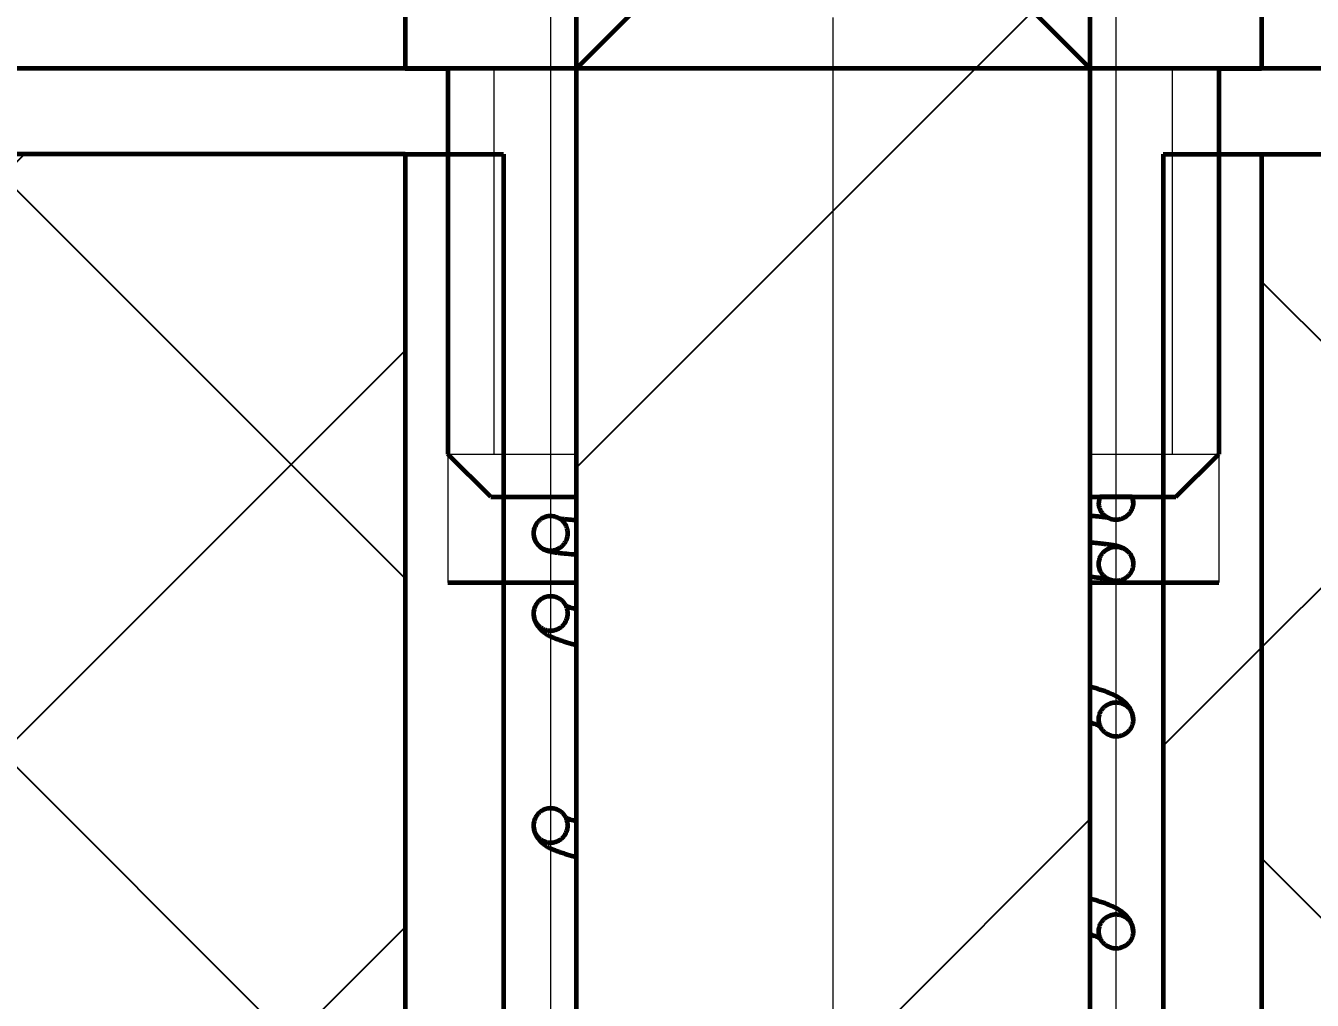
# Model space of a CAD drawing. Header units: millimetres. Extents: x -68 to 2520, y 0 to 297.
# Drawn here: x 2244.414 to 2247.569, y 210.112 to 212.501 of the extents above; entities that cross this region are included whole.
import ezdxf

# ---------------------------------------------------------------- set-up
doc = ezdxf.new("R2010")
doc.units = ezdxf.units.MM
for name, pattern in [('K5LT_AXLED', [13.660316, 9.160316, -1.5, 1.5, -1.5]), ('K5LT_BASIC', [0]), ('K5LT_DASHED', [6, 4, -2]), ('K5LT_THIN', [0]), ('K5LT_THIN_INCLUDED_TO_HATCHING', [0])]:
    doc.linetypes.add(name, pattern=pattern)
doc.layers.add('Системный слой', color=7, linetype='Continuous')
doc.styles.add('KDIMTEXTSTYLE', font='GOST_AU.SHX', dxfattribs={"width": 0.96, "oblique": 15, "height": 5})
doc.dimstyles.new('KDIMSTYLE (1.50)', dxfattribs={"dimtxt": 5, "dimasz": 1, "dimexe": 2, "dimexo": 0, "dimgap": 1, "dimtad": 1, "dimlfac": 0.666667, "dimtxsty": 'KDIMTEXTSTYLE', "dimsah": 1, "dimcen": 0, "dimdle": 1, "dimadec": 0, "dimazin": 0, "dimtfac": 0.667, "dimtmove": 0, "dimatfit": 3, "dimfxl": 1, "dimtvp": 1, "dimtolj": 1, "dimtzin": 0, "dimarcsym": 0})
pattern_1 = [(45, (0, 0), (-2.1213203, 2.1213203), [])]
pattern_2 = [(45, (0, 0), (-1.0606602, 1.0606602), [])]
pattern_3 = [(-45, (0, 0), (0.7071068, 0.7071068), [])]
pattern_4 = [(45, (0, 0), (-0.7071068, 0.7071068), []), (135, (0, 0), (-0.7071068, -0.7071068), [])]

# ---------------------------------------------------------------- blocks, each defined once
blk = doc.blocks.new('U43')
at = {"layer": 'Системный слой'}
h = blk.add_hatch(dxfattribs=at)
h.set_pattern_fill('Металл', angle=45, style=0, pattern_type=0)
h.set_pattern_definition(pattern_2)
h.paths.add_polyline_path([(2245.586, 208.6163), (2247.203, 208.6163), (2247.203, 208.8263), (2247.0245, 208.8263), (2247.0245, 212.3963), (2246.8145, 212.6063), (2245.9745, 212.6063), (2245.7645, 212.3963), (2245.7645, 208.8263), (2245.586, 208.8263)])
h = blk.add_hatch(dxfattribs=at)
h.set_pattern_fill('Металл', angle=-45, style=0, pattern_type=0)
h.set_pattern_definition(pattern_3)
h.paths.add_polyline_path([(2245.3445, 212.3963), (2241.6415, 212.3963), (2241.6273, 212.1863), (2245.3445, 212.1863), (2245.4495, 212.1863), (2245.4495, 212.3963)])
h.paths.add_polyline_path([(2251.6586, 212.3963), (2247.4445, 212.3963), (2247.3395, 212.3963), (2247.3395, 212.1863), (2247.4445, 212.1863), (2251.5792, 212.1863)])
h = blk.add_hatch(dxfattribs=at)
h.set_pattern_fill('Неметалл', angle=45, style=0, pattern_type=0)
h.set_pattern_definition(pattern_4)
h.paths.add_polyline_path([(2245.3445, 205.8863), (2245.3445, 212.1863), (2241.6273, 212.1863), (2242.3902, 207.1178), (2243.0062, 205.8566), (2244.2837, 204.0855), (2246.8097, 202.7789), (2248.9473, 203.5514), (2250.5262, 205.1888), (2251.14, 207.7816), (2251.194, 208.5113), (2251.194, 210.6474), (2251.5792, 212.1863), (2247.4445, 212.1863), (2247.4445, 205.8863), (2247.4445, 205.5713), (2247.4393, 205.5713), (2247.4393, 205.3613), (2245.3498, 205.3613), (2245.3498, 205.5713), (2245.3445, 205.5713)])
h = blk.add_hatch(dxfattribs=at)
h.set_pattern_fill('Металл', angle=45, style=0, pattern_type=0)
h.set_pattern_definition(pattern_1)
h.paths.add_polyline_path([(2245.586, 212.1863), (2245.3445, 212.1863), (2245.3445, 205.8863), (2245.586, 205.8863)])
h.paths.add_polyline_path([(2247.4445, 212.1863), (2247.203, 212.1863), (2247.203, 205.8863), (2247.4445, 205.8863)])
at = {"layer": 'Системный слой', "color": 30, "linetype": 'K5LT_AXLED', "lineweight": 18, "true_color": 0xff8000}
for p, q in [((2246.3945, 203.3613), (2246.3945, 214.6063)), ((2245.7015, 213.2989), (2245.7015, 206.7789)), ((2247.0875, 213.2989), (2247.0875, 206.7789))]:
    blk.add_line(p, q, dxfattribs=at)
at = {"layer": 'Системный слой', "color": 5, "linetype": 'K5LT_BASIC', "lineweight": 60, "true_color": 0x0000ff}
for p, q in [((2245.3445, 212.6063), (2245.3445, 212.3963)), ((2245.9745, 212.6063), (2245.7645, 212.3963)), ((2245.7645, 211.3463), (2245.7645, 212.6063)), ((2246.8145, 212.6063), (2247.0245, 212.3963)), ((2247.0245, 211.3463), (2247.0245, 212.6063)), ((2247.4445, 212.6063), (2247.4445, 212.3963)), ((2245.3445, 212.3963), (2245.4495, 212.3963)), ((2245.4495, 212.3963), (2245.4495, 211.4513)), ((2245.7645, 208.8263), (2245.7645, 212.3963)), ((2247.0245, 208.8263), (2247.0245, 212.3963)), ((2247.3395, 212.3963), (2247.3395, 211.4513)), ((2247.3395, 212.3963), (2247.4445, 212.3963)), ((2245.3445, 212.1863), (2241.6273, 212.1863)), ((2245.3445, 212.1863), (2245.3445, 205.8863)), ((2245.3445, 212.1863), (2245.586, 212.1863)), ((2245.586, 212.1863), (2245.586, 205.8863)), ((2247.203, 212.1863), (2247.4445, 212.1863)), ((2247.203, 212.1863), (2247.203, 205.8863)), ((2247.4445, 212.1863), (2247.4445, 205.8863)), ((2247.4445, 212.1863), (2251.5792, 212.1863)), ((2245.5545, 211.3463), (2245.4495, 211.4513)), ((2247.2345, 211.3463), (2247.3395, 211.4513)), ((2245.5545, 211.3463), (2245.7645, 211.3463)), ((2247.0245, 211.3463), (2247.2345, 211.3463)), ((2247.127, 211.3463), (2247.0481, 211.3463)), ((2245.4495, 211.1363), (2245.586, 211.1363)), ((2245.586, 211.1363), (2245.7645, 211.1363)), ((2247.0245, 211.1363), (2247.203, 211.1363)), ((2247.203, 211.1363), (2247.3395, 211.1363))]:
    blk.add_line(p, q, dxfattribs=at)
at = {"layer": 'Системный слой', "color": 7, "linetype": 'K5LT_DASHED', "lineweight": 18}
for p, q in [((2245.4495, 212.3963), (2245.3927, 212.3963)), ((2245.7645, 212.3963), (2245.4495, 212.3963)), ((2247.3395, 212.3963), (2247.0245, 212.3963)), ((2247.3964, 212.3963), (2247.3395, 212.3963)), ((2245.4495, 211.4513), (2245.7645, 211.4513)), ((2247.0245, 211.4513), (2247.3395, 211.4513))]:
    blk.add_line(p, q, dxfattribs=at)
at = {"layer": 'Системный слой', "color": 7, "linetype": 'K5LT_THIN', "lineweight": 18}
for p, q in [((2245.5632, 211.4513), (2245.5632, 212.3963)), ((2247.2259, 211.4513), (2247.2259, 212.3963)), ((2245.4495, 212.1863), (2245.4495, 211.1363)), ((2247.3395, 212.1863), (2247.3395, 211.1363))]:
    blk.add_line(p, q, dxfattribs=at)
at = {"layer": 'Системный слой', "color": 5, "linetype": 'K5LT_BASIC', "lineweight": 60, "true_color": 0x0000ff}
for start, end in [(159.9635, 180.0008), (0.0005, 20.0366)]:
    blk.add_arc((2247.0875, 211.3319), 0.042, start, end, dxfattribs=at)
at = {"layer": 'Системный слой', "color": 7, "linetype": 'K5LT_THIN_INCLUDED_TO_HATCHING', "lineweight": 18}
blk.add_open_spline([(2241.6415, 212.3963), (2241.4574, 209.9347), (2241.9123, 207.7548), (2243.0062, 205.8566), (2243.3637, 205.2362), (2243.762, 204.5647), (2244.2837, 204.0855), (2244.9631, 203.4614), (2245.986, 202.8425), (2246.8097, 202.7789), (2248.0928, 202.6799), (2249.8244, 204.0206), (2250.5262, 205.1888), (2251.0632, 206.0827), (2251.108, 207.3902), (2251.194, 208.5113), (2251.2483, 209.218), (2251.0951, 209.9483), (2251.194, 210.6474), (2251.2779, 211.2396), (2251.4327, 211.8226), (2251.6586, 212.3963)], degree=3, knots=[0, 0, 0, 0, 1, 1, 1, 2, 2, 2, 3, 3, 3, 4, 4, 4, 5, 5, 5, 6, 6, 6, 7, 7, 7, 7], dxfattribs=at)
at = {"layer": 'Системный слой', "color": 5, "linetype": 'K5LT_BASIC', "lineweight": 60, "true_color": 0x0000ff}
for points, knots in [([(2247.1271, 211.3463), (2247.1275, 211.345), (2247.1282, 211.3426), (2247.129, 211.3392), (2247.1294, 211.3358), (2247.1295, 211.3334), (2247.1295, 211.3319)], [0, 0, 0, 0, 2.12116, 3.551462, 4.981765, 7, 7, 7, 7]), ([(2247.1295, 211.3319), (2247.1295, 211.3305), (2247.1294, 211.3267), (2247.1281, 211.3203), (2247.1253, 211.3129), (2247.1207, 211.3056), (2247.1144, 211.2992), (2247.1069, 211.2943), (2247.0986, 211.2911), (2247.0903, 211.2898), (2247.0824, 211.29), (2247.0751, 211.2916), (2247.0685, 211.2943), (2247.0621, 211.2982), (2247.056, 211.3037), (2247.0509, 211.3108), (2247.0473, 211.3188), (2247.0458, 211.326), (2247.0455, 211.3304), (2247.0455, 211.3319)], [0, 0, 0, 0, 0.653359, 1.709876, 2.949508, 4.256046, 5.618612, 6.995436, 8.333358, 9.603875, 10.823608, 11.920469, 12.969321, 14.065223, 15.320861, 16.66673, 18.004809, 19.290772, 20, 20, 20, 20]), ([(2245.7435, 211.2569), (2245.7435, 211.2582), (2245.7434, 211.2619), (2245.7422, 211.2683), (2245.7395, 211.2755), (2245.7354, 211.2822), (2245.7303, 211.2878), (2245.7244, 211.2924), (2245.718, 211.2958), (2245.7114, 211.2979), (2245.7049, 211.299), (2245.6985, 211.299), (2245.6925, 211.2981), (2245.6867, 211.2964), (2245.6811, 211.2938), (2245.6755, 211.2901), (2245.6702, 211.2853), (2245.6657, 211.2792), (2245.6621, 211.2722), (2245.66, 211.2646), (2245.6595, 211.2595), (2245.6595, 211.2569)], [0, 0, 0, 0, 0.635371, 1.848191, 3.225299, 4.497912, 5.750662, 6.9961, 8.226664, 9.356029, 10.466727, 11.5097, 12.52807, 13.498602, 14.516509, 15.628082, 16.814463, 18.099453, 19.412387, 20.730071, 22, 22, 22, 22]), ([(2245.7218, 211.2937), (2245.7225, 211.2936), (2245.7241, 211.2934), (2245.7268, 211.293), (2245.7293, 211.2927), (2245.7315, 211.2924), (2245.7332, 211.2922), (2245.7357, 211.2919), (2245.7402, 211.2915), (2245.7493, 211.2905), (2245.7584, 211.2897), (2245.7645, 211.2892)], [0, 0, 0, 0, 1.223854, 2.314975, 3.403066, 3.963662, 4.51018, 5.056698, 6.149733, 8.335804, 12, 12, 12, 12]), ([(2247.0245, 211.3005), (2247.0282, 211.3001), (2247.0359, 211.2994), (2247.0458, 211.2984), (2247.0536, 211.2975), (2247.0592, 211.2967), (2247.0634, 211.2961), (2247.0657, 211.2957), (2247.0667, 211.2955)], [0, 0, 0, 0, 1.629665, 3.682423, 5.323635, 6.553764, 7.782999, 9, 9, 9, 9]), ([(2245.6595, 211.2569), (2245.6595, 211.2549), (2245.6598, 211.2512), (2245.6609, 211.2459), (2245.6625, 211.2409), (2245.6649, 211.236), (2245.668, 211.2312), (2245.6718, 211.2267), (2245.6763, 211.2227), (2245.6813, 211.2193), (2245.6868, 211.2165), (2245.6921, 211.2145), (2245.6965, 211.2133), (2245.7003, 211.2124), (2245.7035, 211.2117), (2245.7068, 211.2111), (2245.7113, 211.2104), (2245.7156, 211.2098), (2245.7195, 211.2093), (2245.7216, 211.209), (2245.7236, 211.2088), (2245.7264, 211.2085), (2245.735, 211.2076), (2245.7476, 211.2064), (2245.7603, 211.2053), (2245.7645, 211.205)], [0, 0, 0, 0, 0.552427, 0.998467, 1.475394, 1.988257, 2.545297, 3.161617, 3.866797, 4.716974, 5.81338, 7.355927, 9.008036, 10.091319, 11.174602, 12.256159, 13.332845, 15.44182, 16.079502, 16.624213, 17.168923, 17.713634, 18.803055, 23.704402, 26, 26, 26, 26]), ([(2245.6595, 211.2569), (2245.6595, 211.2541), (2245.6601, 211.2485), (2245.6625, 211.2408), (2245.666, 211.2342), (2245.6704, 211.2285), (2245.6757, 211.2236), (2245.6822, 211.2194), (2245.6896, 211.2164), (2245.6972, 211.2149), (2245.7043, 211.2148), (2245.7106, 211.2158), (2245.7164, 211.2175), (2245.722, 211.2201), (2245.7276, 211.2237), (2245.7328, 211.2286), (2245.7375, 211.2347), (2245.7409, 211.2416), (2245.7431, 211.2492), (2245.7435, 211.2542), (2245.7435, 211.2569)], [0, 0, 0, 0, 1.365395, 2.653236, 3.835292, 4.923251, 6.061444, 7.295259, 8.606467, 9.863945, 10.976345, 11.959094, 12.885543, 13.857199, 14.918257, 16.050726, 17.27733, 18.576625, 19.718251, 21, 21, 21, 21]), ([(2247.0245, 211.2347), (2247.0305, 211.2342), (2247.0417, 211.2332), (2247.055, 211.2318), (2247.0646, 211.2307), (2247.0714, 211.2298), (2247.0764, 211.229), (2247.0805, 211.2283), (2247.0838, 211.2277), (2247.0871, 211.227), (2247.0903, 211.2263), (2247.0941, 211.2253), (2247.0986, 211.2239), (2247.1045, 211.2215), (2247.1112, 211.2176), (2247.1174, 211.2122), (2247.1218, 211.2068), (2247.1251, 211.2013), (2247.1273, 211.1959), (2247.1291, 211.1895), (2247.1295, 211.1848), (2247.1295, 211.1819)], [0, 0, 0, 0, 2.693343, 5.458153, 7.300159, 8.680803, 10.06047, 10.979549, 11.897916, 12.815394, 13.731753, 14.648111, 16.015951, 17.385191, 18.576085, 19.348049, 19.948083, 20.461808, 20.9215, 21.343251, 22, 22, 22, 22]), ([(2247.0455, 211.1819), (2247.0455, 211.1832), (2247.0457, 211.1869), (2247.0468, 211.1933), (2247.0496, 211.2005), (2247.0537, 211.2072), (2247.0588, 211.2128), (2247.0647, 211.2174), (2247.0711, 211.2208), (2247.0777, 211.2229), (2247.0842, 211.224), (2247.0906, 211.224), (2247.0966, 211.2231), (2247.1024, 211.2214), (2247.108, 211.2188), (2247.1136, 211.2151), (2247.1188, 211.2103), (2247.1234, 211.2042), (2247.1269, 211.1972), (2247.1291, 211.1896), (2247.1295, 211.1845), (2247.1295, 211.1819)], [0, 0, 0, 0, 0.635371, 1.848191, 3.225299, 4.497912, 5.750662, 6.9961, 8.226663, 9.356029, 10.466727, 11.5097, 12.52807, 13.498602, 14.516509, 15.628082, 16.814463, 18.099453, 19.412387, 20.730071, 22, 22, 22, 22]), ([(2247.1295, 211.1819), (2247.1295, 211.1791), (2247.129, 211.1735), (2247.1266, 211.1658), (2247.1231, 211.1592), (2247.1187, 211.1535), (2247.1134, 211.1486), (2247.1069, 211.1444), (2247.0995, 211.1414), (2247.0919, 211.1399), (2247.0848, 211.1398), (2247.0785, 211.1408), (2247.0727, 211.1425), (2247.0671, 211.1451), (2247.0615, 211.1487), (2247.0562, 211.1536), (2247.0516, 211.1597), (2247.0482, 211.1666), (2247.046, 211.1742), (2247.0455, 211.1792), (2247.0455, 211.1819)], [0, 0, 0, 0, 1.365395, 2.653236, 3.835292, 4.923251, 6.061444, 7.295258, 8.606467, 9.863944, 10.976345, 11.959094, 12.885543, 13.857199, 14.918257, 16.050726, 17.27733, 18.576625, 19.71825, 21, 21, 21, 21]), ([(2247.0245, 211.1505), (2247.028, 211.1502), (2247.0356, 211.1494), (2247.0454, 211.1484), (2247.0532, 211.1475), (2247.0589, 211.1467), (2247.0633, 211.1461), (2247.0656, 211.1457), (2247.0667, 211.1455)], [0, 0, 0, 0, 1.540045, 3.592854, 5.234123, 6.464308, 7.693617, 9, 9, 9, 9]), ([(2245.7435, 211.0604), (2245.7435, 211.0641), (2245.7427, 211.0705), (2245.7395, 211.0788), (2245.7356, 211.0853), (2245.7308, 211.0908), (2245.7251, 211.0954), (2245.7183, 211.0992), (2245.7102, 211.1018), (2245.7012, 211.1027), (2245.6922, 211.1016), (2245.6846, 211.099), (2245.6782, 211.0955), (2245.6727, 211.0912), (2245.6676, 211.0855), (2245.6633, 211.0784), (2245.6603, 211.0698), (2245.6595, 211.0637), (2245.6595, 211.0604)], [0, 0, 0, 0, 1.592462, 2.785924, 3.828479, 4.866996, 5.899184, 7.021189, 8.189148, 9.563458, 10.873621, 12.085992, 13.033391, 14.033099, 15.089932, 16.33014, 17.573529, 19, 19, 19, 19]), ([(2245.6595, 211.0604), (2245.6595, 211.058), (2245.6598, 211.0538), (2245.661, 211.0477), (2245.6628, 211.0421), (2245.6653, 211.0364), (2245.6686, 211.0307), (2245.6728, 211.0252), (2245.678, 211.0197), (2245.6844, 211.0143), (2245.6922, 211.0091), (2245.7017, 211.004), (2245.7126, 210.9993), (2245.724, 210.9951), (2245.7392, 210.9901), (2245.753, 210.9861), (2245.7629, 210.9835), (2245.7645, 210.9831)], [0, 0, 0, 0, 0.710322, 1.273445, 1.87884, 2.539284, 3.272261, 4.102554, 5.062224, 6.198866, 7.566426, 9.216873, 11.035123, 12.815144, 14.595165, 17.436996, 18, 18, 18, 18]), ([(2245.6595, 211.0604), (2245.6595, 211.0575), (2245.6601, 211.0518), (2245.6626, 211.044), (2245.6661, 211.0375), (2245.6703, 211.0321), (2245.6755, 211.0272), (2245.682, 211.0229), (2245.6896, 211.0198), (2245.6977, 211.0183), (2245.7058, 211.0183), (2245.7139, 211.0199), (2245.7209, 211.0229), (2245.7272, 211.0269), (2245.7325, 211.0316), (2245.7372, 211.0377), (2245.7409, 211.045), (2245.7431, 211.0527), (2245.7435, 211.058), (2245.7435, 211.0604)], [0, 0, 0, 0, 1.312746, 2.58758, 3.677722, 4.686463, 5.689731, 6.920865, 8.1983, 9.417929, 10.659337, 11.860724, 13.123598, 14.118512, 15.228288, 16.35239, 17.621424, 18.912975, 20, 20, 20, 20]), ([(2245.7645, 211.0698), (2245.7593, 211.0714), (2245.7512, 211.0741), (2245.7431, 211.0772), (2245.7402, 211.0785), (2245.7393, 211.0789)], [0, 0, 0, 0, 2.795788, 4.890683, 6, 6, 6, 6]), ([(2247.1295, 210.8005), (2247.1295, 210.8029), (2247.1292, 210.8071), (2247.1281, 210.8132), (2247.1263, 210.8188), (2247.1238, 210.8245), (2247.1205, 210.8303), (2247.1162, 210.836), (2247.1109, 210.8417), (2247.1042, 210.8474), (2247.0958, 210.8533), (2247.0846, 210.8595), (2247.0695, 210.8663), (2247.0496, 210.8735), (2247.0333, 210.8784), (2247.0245, 210.8807)], [0, 0, 0, 0, 0.631462, 1.136407, 1.684433, 2.288542, 2.966282, 3.743587, 4.654178, 5.746716, 7.084398, 8.746898, 10.824696, 13.400366, 16, 16, 16, 16]), ([(2247.0455, 210.8005), (2247.0455, 210.8042), (2247.0464, 210.8106), (2247.0495, 210.819), (2247.0535, 210.8255), (2247.0583, 210.8309), (2247.064, 210.8356), (2247.0708, 210.8393), (2247.0789, 210.8419), (2247.0878, 210.8428), (2247.0969, 210.8418), (2247.1045, 210.8392), (2247.1109, 210.8356), (2247.1164, 210.8313), (2247.1215, 210.8256), (2247.1258, 210.8186), (2247.1288, 210.81), (2247.1295, 210.8038), (2247.1295, 210.8005)], [0, 0, 0, 0, 1.592461, 2.785924, 3.828479, 4.866996, 5.899184, 7.021189, 8.189148, 9.563458, 10.873621, 12.085992, 13.033391, 14.033099, 15.089932, 16.33014, 17.573529, 19, 19, 19, 19]), ([(2247.0245, 210.7937), (2247.0285, 210.7924), (2247.0376, 210.7891), (2247.0452, 210.7857), (2247.0485, 210.784), (2247.0491, 210.7837)], [0, 0, 0, 0, 2.062155, 5.274755, 6, 6, 6, 6]), ([(2247.1295, 210.8005), (2247.1295, 210.7976), (2247.129, 210.7919), (2247.1265, 210.7842), (2247.123, 210.7776), (2247.1188, 210.7722), (2247.1136, 210.7673), (2247.1071, 210.763), (2247.0995, 210.7599), (2247.0914, 210.7584), (2247.0833, 210.7585), (2247.0752, 210.7601), (2247.0682, 210.763), (2247.0619, 210.767), (2247.0566, 210.7718), (2247.0519, 210.7779), (2247.0482, 210.7851), (2247.046, 210.7929), (2247.0455, 210.7981), (2247.0455, 210.8005)], [0, 0, 0, 0, 1.312746, 2.58758, 3.677722, 4.686463, 5.689731, 6.920865, 8.1983, 9.417929, 10.659337, 11.860724, 13.123598, 14.118512, 15.228288, 16.35239, 17.621424, 18.912975, 20, 20, 20, 20]), ([(2245.7435, 210.5406), (2245.7435, 210.5443), (2245.7427, 210.5507), (2245.7395, 210.5591), (2245.7356, 210.5656), (2245.7308, 210.571), (2245.7251, 210.5757), (2245.7183, 210.5794), (2245.7102, 210.582), (2245.7012, 210.583), (2245.6922, 210.5819), (2245.6846, 210.5793), (2245.6782, 210.5757), (2245.6727, 210.5714), (2245.6676, 210.5657), (2245.6633, 210.5587), (2245.6603, 210.5501), (2245.6595, 210.5439), (2245.6595, 210.5406)], [0, 0, 0, 0, 1.592462, 2.785924, 3.828479, 4.866996, 5.899184, 7.021189, 8.189148, 9.563458, 10.873621, 12.085992, 13.033391, 14.033099, 15.089932, 16.33014, 17.573529, 19, 19, 19, 19]), ([(2245.7645, 210.5501), (2245.7593, 210.5517), (2245.7512, 210.5544), (2245.7431, 210.5574), (2245.7402, 210.5587), (2245.7393, 210.5591)], [0, 0, 0, 0, 2.795788, 4.890683, 6, 6, 6, 6]), ([(2245.6595, 210.5406), (2245.6595, 210.5383), (2245.6598, 210.534), (2245.661, 210.528), (2245.6628, 210.5223), (2245.6653, 210.5167), (2245.6686, 210.511), (2245.6728, 210.5054), (2245.678, 210.4999), (2245.6844, 210.4946), (2245.6922, 210.4893), (2245.7017, 210.4843), (2245.7126, 210.4796), (2245.724, 210.4754), (2245.7392, 210.4704), (2245.753, 210.4664), (2245.7629, 210.4638), (2245.7645, 210.4633)], [0, 0, 0, 0, 0.710322, 1.273445, 1.87884, 2.539284, 3.272261, 4.102554, 5.062224, 6.198866, 7.566426, 9.216873, 11.035123, 12.815144, 14.595165, 17.436996, 18, 18, 18, 18]), ([(2245.6595, 210.5406), (2245.6595, 210.5377), (2245.6601, 210.532), (2245.6626, 210.5243), (2245.6661, 210.5177), (2245.6703, 210.5123), (2245.6755, 210.5074), (2245.682, 210.5032), (2245.6896, 210.5001), (2245.6977, 210.4985), (2245.7058, 210.4986), (2245.7139, 210.5002), (2245.7209, 210.5031), (2245.7272, 210.5071), (2245.7325, 210.5119), (2245.7372, 210.518), (2245.7409, 210.5252), (2245.7431, 210.533), (2245.7435, 210.5382), (2245.7435, 210.5406)], [0, 0, 0, 0, 1.312746, 2.58758, 3.677722, 4.686463, 5.689731, 6.920865, 8.1983, 9.417929, 10.659337, 11.860724, 13.123598, 14.118512, 15.228288, 16.35239, 17.621424, 18.912975, 20, 20, 20, 20]), ([(2247.1295, 210.2807), (2247.1295, 210.2831), (2247.1292, 210.2874), (2247.1281, 210.2934), (2247.1263, 210.2991), (2247.1238, 210.3048), (2247.1205, 210.3105), (2247.1162, 210.3163), (2247.1109, 210.322), (2247.1042, 210.3277), (2247.0958, 210.3335), (2247.0846, 210.3397), (2247.0695, 210.3466), (2247.0496, 210.3538), (2247.0333, 210.3586), (2247.0245, 210.361)], [0, 0, 0, 0, 0.631462, 1.136407, 1.684433, 2.288542, 2.966282, 3.743587, 4.654178, 5.746716, 7.084398, 8.746898, 10.824696, 13.400366, 16, 16, 16, 16]), ([(2247.0455, 210.2807), (2247.0455, 210.2844), (2247.0464, 210.2909), (2247.0495, 210.2992), (2247.0535, 210.3057), (2247.0583, 210.3111), (2247.064, 210.3158), (2247.0708, 210.3195), (2247.0789, 210.3222), (2247.0878, 210.3231), (2247.0969, 210.322), (2247.1045, 210.3194), (2247.1109, 210.3159), (2247.1164, 210.3115), (2247.1215, 210.3059), (2247.1258, 210.2988), (2247.1288, 210.2902), (2247.1295, 210.284), (2247.1295, 210.2807)], [0, 0, 0, 0, 1.592461, 2.785924, 3.828479, 4.866996, 5.899184, 7.021189, 8.189148, 9.563458, 10.873621, 12.085992, 13.033391, 14.033099, 15.089932, 16.33014, 17.573529, 19, 19, 19, 19]), ([(2247.0245, 210.274), (2247.0285, 210.2726), (2247.0376, 210.2694), (2247.0452, 210.266), (2247.0485, 210.2642), (2247.0491, 210.2639)], [0, 0, 0, 0, 2.062155, 5.274755, 6, 6, 6, 6]), ([(2247.1295, 210.2807), (2247.1295, 210.2779), (2247.129, 210.2722), (2247.1265, 210.2644), (2247.123, 210.2579), (2247.1188, 210.2524), (2247.1136, 210.2475), (2247.1071, 210.2433), (2247.0995, 210.2402), (2247.0914, 210.2387), (2247.0833, 210.2387), (2247.0752, 210.2403), (2247.0682, 210.2432), (2247.0619, 210.2472), (2247.0566, 210.252), (2247.0519, 210.2581), (2247.0482, 210.2654), (2247.046, 210.2731), (2247.0455, 210.2784), (2247.0455, 210.2807)], [0, 0, 0, 0, 1.312746, 2.58758, 3.677722, 4.686463, 5.689731, 6.920865, 8.1983, 9.417929, 10.659337, 11.860724, 13.123598, 14.118512, 15.228288, 16.35239, 17.621424, 18.912975, 20, 20, 20, 20])]:
    blk.add_open_spline(points, degree=3, knots=knots, dxfattribs=at)
blk = doc.blocks.new('U51')
at = {"layer": 'Системный слой'}
h = blk.add_hatch(dxfattribs=at)
h.set_pattern_fill('Металл', angle=45, style=0, pattern_type=0)
h.set_pattern_definition(pattern_2)
h.paths.add_polyline_path([(2245.586, 208.6163), (2247.203, 208.6163), (2247.203, 208.8263), (2247.0245, 208.8263), (2247.0245, 212.3963), (2246.8145, 212.6063), (2245.9745, 212.6063), (2245.7645, 212.3963), (2245.7645, 208.8263), (2245.586, 208.8263)])
h = blk.add_hatch(dxfattribs=at)
h.set_pattern_fill('Металл', angle=-45, style=0, pattern_type=0)
h.set_pattern_definition(pattern_3)
h.paths.add_polyline_path([(2245.3445, 212.3963), (2241.6415, 212.3963), (2241.6273, 212.1863), (2245.3445, 212.1863), (2245.4495, 212.1863), (2245.4495, 212.3963)])
h.paths.add_polyline_path([(2251.6586, 212.3963), (2247.4445, 212.3963), (2247.3395, 212.3963), (2247.3395, 212.1863), (2247.4445, 212.1863), (2251.5792, 212.1863)])
h = blk.add_hatch(dxfattribs=at)
h.set_pattern_fill('Неметалл', angle=45, style=0, pattern_type=0)
h.set_pattern_definition(pattern_4)
h.paths.add_polyline_path([(2245.3445, 205.8863), (2245.3445, 212.1863), (2241.6273, 212.1863), (2242.3902, 207.1178), (2243.0062, 205.8566), (2244.2837, 204.0855), (2246.8097, 202.7789), (2248.9473, 203.5514), (2250.5262, 205.1888), (2251.14, 207.7816), (2251.194, 208.5113), (2251.194, 210.6474), (2251.5792, 212.1863), (2247.4445, 212.1863), (2247.4445, 205.8863), (2247.4445, 205.5713), (2247.4393, 205.5713), (2247.4393, 205.3613), (2245.3498, 205.3613), (2245.3498, 205.5713), (2245.3445, 205.5713)])
h = blk.add_hatch(dxfattribs=at)
h.set_pattern_fill('Металл', angle=45, style=0, pattern_type=0)
h.set_pattern_definition(pattern_1)
h.paths.add_polyline_path([(2245.586, 212.1863), (2245.3445, 212.1863), (2245.3445, 205.8863), (2245.586, 205.8863)])
h.paths.add_polyline_path([(2247.4445, 212.1863), (2247.203, 212.1863), (2247.203, 205.8863), (2247.4445, 205.8863)])
at = {"layer": 'Системный слой', "color": 30, "linetype": 'K5LT_AXLED', "lineweight": 18, "true_color": 0xff8000}
for p, q in [((2246.3945, 203.3613), (2246.3945, 214.6063)), ((2245.7015, 213.2989), (2245.7015, 206.7789)), ((2247.0875, 213.2989), (2247.0875, 206.7789))]:
    blk.add_line(p, q, dxfattribs=at)
at = {"layer": 'Системный слой', "color": 5, "linetype": 'K5LT_BASIC', "lineweight": 60, "true_color": 0x0000ff}
for p, q in [((2245.3445, 212.6063), (2245.3445, 212.3963)), ((2245.9745, 212.6063), (2245.7645, 212.3963)), ((2245.7645, 211.3463), (2245.7645, 212.6063)), ((2246.8145, 212.6063), (2247.0245, 212.3963)), ((2247.0245, 211.3463), (2247.0245, 212.6063)), ((2247.4445, 212.6063), (2247.4445, 212.3963)), ((2245.3445, 212.3963), (2245.4495, 212.3963)), ((2245.4495, 212.3963), (2245.4495, 211.4513)), ((2245.7645, 208.8263), (2245.7645, 212.3963)), ((2247.0245, 208.8263), (2247.0245, 212.3963)), ((2247.3395, 212.3963), (2247.3395, 211.4513)), ((2247.3395, 212.3963), (2247.4445, 212.3963)), ((2245.3445, 212.1863), (2241.6273, 212.1863)), ((2245.3445, 212.1863), (2245.3445, 205.8863)), ((2245.3445, 212.1863), (2245.586, 212.1863)), ((2245.586, 212.1863), (2245.586, 205.8863)), ((2247.203, 212.1863), (2247.4445, 212.1863)), ((2247.203, 212.1863), (2247.203, 205.8863)), ((2247.4445, 212.1863), (2247.4445, 205.8863)), ((2247.4445, 212.1863), (2251.5792, 212.1863)), ((2245.5545, 211.3463), (2245.4495, 211.4513)), ((2247.2345, 211.3463), (2247.3395, 211.4513)), ((2245.5545, 211.3463), (2245.7645, 211.3463)), ((2247.0245, 211.3463), (2247.2345, 211.3463)), ((2247.127, 211.3463), (2247.0481, 211.3463)), ((2245.4495, 211.1363), (2245.586, 211.1363)), ((2245.586, 211.1363), (2245.7645, 211.1363)), ((2247.0245, 211.1363), (2247.203, 211.1363)), ((2247.203, 211.1363), (2247.3395, 211.1363))]:
    blk.add_line(p, q, dxfattribs=at)
at = {"layer": 'Системный слой', "color": 7, "linetype": 'K5LT_DASHED', "lineweight": 18}
for p, q in [((2245.4495, 212.3963), (2245.3927, 212.3963)), ((2245.7645, 212.3963), (2245.4495, 212.3963)), ((2247.3395, 212.3963), (2247.0245, 212.3963)), ((2247.3964, 212.3963), (2247.3395, 212.3963)), ((2245.4495, 211.4513), (2245.7645, 211.4513)), ((2247.0245, 211.4513), (2247.3395, 211.4513))]:
    blk.add_line(p, q, dxfattribs=at)
at = {"layer": 'Системный слой', "color": 7, "linetype": 'K5LT_THIN', "lineweight": 18}
for p, q in [((2245.5632, 211.4513), (2245.5632, 212.3963)), ((2247.2259, 211.4513), (2247.2259, 212.3963)), ((2245.4495, 212.1863), (2245.4495, 211.1363)), ((2247.3395, 212.1863), (2247.3395, 211.1363))]:
    blk.add_line(p, q, dxfattribs=at)
at = {"layer": 'Системный слой', "color": 5, "linetype": 'K5LT_BASIC', "lineweight": 60, "true_color": 0x0000ff}
for start, end in [(159.9635, 180.0008), (0.0005, 20.0366)]:
    blk.add_arc((2247.0875, 211.3319), 0.042, start, end, dxfattribs=at)
at = {"layer": 'Системный слой', "color": 7, "linetype": 'K5LT_THIN_INCLUDED_TO_HATCHING', "lineweight": 18}
blk.add_open_spline([(2241.6415, 212.3963), (2241.4574, 209.9347), (2241.9123, 207.7548), (2243.0062, 205.8566), (2243.3637, 205.2362), (2243.762, 204.5647), (2244.2837, 204.0855), (2244.9631, 203.4614), (2245.986, 202.8425), (2246.8097, 202.7789), (2248.0928, 202.6799), (2249.8244, 204.0206), (2250.5262, 205.1888), (2251.0632, 206.0827), (2251.108, 207.3902), (2251.194, 208.5113), (2251.2483, 209.218), (2251.0951, 209.9483), (2251.194, 210.6474), (2251.2779, 211.2396), (2251.4327, 211.8226), (2251.6586, 212.3963)], degree=3, knots=[0, 0, 0, 0, 1, 1, 1, 2, 2, 2, 3, 3, 3, 4, 4, 4, 5, 5, 5, 6, 6, 6, 7, 7, 7, 7], dxfattribs=at)
at = {"layer": 'Системный слой', "color": 5, "linetype": 'K5LT_BASIC', "lineweight": 60, "true_color": 0x0000ff}
for points, knots in [([(2247.1271, 211.3463), (2247.1275, 211.345), (2247.1282, 211.3426), (2247.129, 211.3392), (2247.1294, 211.3358), (2247.1295, 211.3334), (2247.1295, 211.3319)], [0, 0, 0, 0, 2.12116, 3.551462, 4.981765, 7, 7, 7, 7]), ([(2247.1295, 211.3319), (2247.1295, 211.3305), (2247.1294, 211.3267), (2247.1281, 211.3203), (2247.1253, 211.3129), (2247.1207, 211.3056), (2247.1144, 211.2992), (2247.1069, 211.2943), (2247.0986, 211.2911), (2247.0903, 211.2898), (2247.0824, 211.29), (2247.0751, 211.2916), (2247.0685, 211.2943), (2247.0621, 211.2982), (2247.056, 211.3037), (2247.0509, 211.3108), (2247.0473, 211.3188), (2247.0458, 211.326), (2247.0455, 211.3304), (2247.0455, 211.3319)], [0, 0, 0, 0, 0.653359, 1.709876, 2.949508, 4.256046, 5.618612, 6.995436, 8.333358, 9.603875, 10.823608, 11.920469, 12.969321, 14.065223, 15.320861, 16.66673, 18.004809, 19.290772, 20, 20, 20, 20]), ([(2245.7435, 211.2569), (2245.7435, 211.2582), (2245.7434, 211.2619), (2245.7422, 211.2683), (2245.7395, 211.2755), (2245.7354, 211.2822), (2245.7303, 211.2878), (2245.7244, 211.2924), (2245.718, 211.2958), (2245.7114, 211.2979), (2245.7049, 211.299), (2245.6985, 211.299), (2245.6925, 211.2981), (2245.6867, 211.2964), (2245.6811, 211.2938), (2245.6755, 211.2901), (2245.6702, 211.2853), (2245.6657, 211.2792), (2245.6621, 211.2722), (2245.66, 211.2646), (2245.6595, 211.2595), (2245.6595, 211.2569)], [0, 0, 0, 0, 0.635371, 1.848191, 3.225299, 4.497912, 5.750662, 6.9961, 8.226664, 9.356029, 10.466727, 11.5097, 12.52807, 13.498602, 14.516509, 15.628082, 16.814463, 18.099453, 19.412387, 20.730071, 22, 22, 22, 22]), ([(2245.7218, 211.2937), (2245.7225, 211.2936), (2245.7241, 211.2934), (2245.7268, 211.293), (2245.7293, 211.2927), (2245.7315, 211.2924), (2245.7332, 211.2922), (2245.7357, 211.2919), (2245.7402, 211.2915), (2245.7493, 211.2905), (2245.7584, 211.2897), (2245.7645, 211.2892)], [0, 0, 0, 0, 1.223854, 2.314975, 3.403066, 3.963662, 4.51018, 5.056698, 6.149733, 8.335804, 12, 12, 12, 12]), ([(2247.0245, 211.3005), (2247.0282, 211.3001), (2247.0359, 211.2994), (2247.0458, 211.2984), (2247.0536, 211.2975), (2247.0592, 211.2967), (2247.0634, 211.2961), (2247.0657, 211.2957), (2247.0667, 211.2955)], [0, 0, 0, 0, 1.629665, 3.682423, 5.323635, 6.553764, 7.782999, 9, 9, 9, 9]), ([(2245.6595, 211.2569), (2245.6595, 211.2549), (2245.6598, 211.2512), (2245.6609, 211.2459), (2245.6625, 211.2409), (2245.6649, 211.236), (2245.668, 211.2312), (2245.6718, 211.2267), (2245.6763, 211.2227), (2245.6813, 211.2193), (2245.6868, 211.2165), (2245.6921, 211.2145), (2245.6965, 211.2133), (2245.7003, 211.2124), (2245.7035, 211.2117), (2245.7068, 211.2111), (2245.7113, 211.2104), (2245.7156, 211.2098), (2245.7195, 211.2093), (2245.7216, 211.209), (2245.7236, 211.2088), (2245.7264, 211.2085), (2245.735, 211.2076), (2245.7476, 211.2064), (2245.7603, 211.2053), (2245.7645, 211.205)], [0, 0, 0, 0, 0.552427, 0.998467, 1.475394, 1.988257, 2.545297, 3.161617, 3.866797, 4.716974, 5.81338, 7.355927, 9.008036, 10.091319, 11.174602, 12.256159, 13.332845, 15.44182, 16.079502, 16.624213, 17.168923, 17.713634, 18.803055, 23.704402, 26, 26, 26, 26]), ([(2245.6595, 211.2569), (2245.6595, 211.2541), (2245.6601, 211.2485), (2245.6625, 211.2408), (2245.666, 211.2342), (2245.6704, 211.2285), (2245.6757, 211.2236), (2245.6822, 211.2194), (2245.6896, 211.2164), (2245.6972, 211.2149), (2245.7043, 211.2148), (2245.7106, 211.2158), (2245.7164, 211.2175), (2245.722, 211.2201), (2245.7276, 211.2237), (2245.7328, 211.2286), (2245.7375, 211.2347), (2245.7409, 211.2416), (2245.7431, 211.2492), (2245.7435, 211.2542), (2245.7435, 211.2569)], [0, 0, 0, 0, 1.365395, 2.653236, 3.835292, 4.923251, 6.061444, 7.295259, 8.606467, 9.863945, 10.976345, 11.959094, 12.885543, 13.857199, 14.918257, 16.050726, 17.27733, 18.576625, 19.718251, 21, 21, 21, 21]), ([(2247.0245, 211.2347), (2247.0305, 211.2342), (2247.0417, 211.2332), (2247.055, 211.2318), (2247.0646, 211.2307), (2247.0714, 211.2298), (2247.0764, 211.229), (2247.0805, 211.2283), (2247.0838, 211.2277), (2247.0871, 211.227), (2247.0903, 211.2263), (2247.0941, 211.2253), (2247.0986, 211.2239), (2247.1045, 211.2215), (2247.1112, 211.2176), (2247.1174, 211.2122), (2247.1218, 211.2068), (2247.1251, 211.2013), (2247.1273, 211.1959), (2247.1291, 211.1895), (2247.1295, 211.1848), (2247.1295, 211.1819)], [0, 0, 0, 0, 2.693343, 5.458153, 7.300159, 8.680803, 10.06047, 10.979549, 11.897916, 12.815394, 13.731753, 14.648111, 16.015951, 17.385191, 18.576085, 19.348049, 19.948083, 20.461808, 20.9215, 21.343251, 22, 22, 22, 22]), ([(2247.0455, 211.1819), (2247.0455, 211.1832), (2247.0457, 211.1869), (2247.0468, 211.1933), (2247.0496, 211.2005), (2247.0537, 211.2072), (2247.0588, 211.2128), (2247.0647, 211.2174), (2247.0711, 211.2208), (2247.0777, 211.2229), (2247.0842, 211.224), (2247.0906, 211.224), (2247.0966, 211.2231), (2247.1024, 211.2214), (2247.108, 211.2188), (2247.1136, 211.2151), (2247.1188, 211.2103), (2247.1234, 211.2042), (2247.1269, 211.1972), (2247.1291, 211.1896), (2247.1295, 211.1845), (2247.1295, 211.1819)], [0, 0, 0, 0, 0.635371, 1.848191, 3.225299, 4.497912, 5.750662, 6.9961, 8.226663, 9.356029, 10.466727, 11.5097, 12.52807, 13.498602, 14.516509, 15.628082, 16.814463, 18.099453, 19.412387, 20.730071, 22, 22, 22, 22]), ([(2247.1295, 211.1819), (2247.1295, 211.1791), (2247.129, 211.1735), (2247.1266, 211.1658), (2247.1231, 211.1592), (2247.1187, 211.1535), (2247.1134, 211.1486), (2247.1069, 211.1444), (2247.0995, 211.1414), (2247.0919, 211.1399), (2247.0848, 211.1398), (2247.0785, 211.1408), (2247.0727, 211.1425), (2247.0671, 211.1451), (2247.0615, 211.1487), (2247.0562, 211.1536), (2247.0516, 211.1597), (2247.0482, 211.1666), (2247.046, 211.1742), (2247.0455, 211.1792), (2247.0455, 211.1819)], [0, 0, 0, 0, 1.365395, 2.653236, 3.835292, 4.923251, 6.061444, 7.295258, 8.606467, 9.863944, 10.976345, 11.959094, 12.885543, 13.857199, 14.918257, 16.050726, 17.27733, 18.576625, 19.71825, 21, 21, 21, 21]), ([(2247.0245, 211.1505), (2247.028, 211.1502), (2247.0356, 211.1494), (2247.0454, 211.1484), (2247.0532, 211.1475), (2247.0589, 211.1467), (2247.0633, 211.1461), (2247.0656, 211.1457), (2247.0667, 211.1455)], [0, 0, 0, 0, 1.540045, 3.592854, 5.234123, 6.464308, 7.693617, 9, 9, 9, 9]), ([(2245.7435, 211.0604), (2245.7435, 211.0641), (2245.7427, 211.0705), (2245.7395, 211.0788), (2245.7356, 211.0853), (2245.7308, 211.0908), (2245.7251, 211.0954), (2245.7183, 211.0992), (2245.7102, 211.1018), (2245.7012, 211.1027), (2245.6922, 211.1016), (2245.6846, 211.099), (2245.6782, 211.0955), (2245.6727, 211.0912), (2245.6676, 211.0855), (2245.6633, 211.0784), (2245.6603, 211.0698), (2245.6595, 211.0637), (2245.6595, 211.0604)], [0, 0, 0, 0, 1.592462, 2.785924, 3.828479, 4.866996, 5.899184, 7.021189, 8.189148, 9.563458, 10.873621, 12.085992, 13.033391, 14.033099, 15.089932, 16.33014, 17.573529, 19, 19, 19, 19]), ([(2245.6595, 211.0604), (2245.6595, 211.058), (2245.6598, 211.0538), (2245.661, 211.0477), (2245.6628, 211.0421), (2245.6653, 211.0364), (2245.6686, 211.0307), (2245.6728, 211.0252), (2245.678, 211.0197), (2245.6844, 211.0143), (2245.6922, 211.0091), (2245.7017, 211.004), (2245.7126, 210.9993), (2245.724, 210.9951), (2245.7392, 210.9901), (2245.753, 210.9861), (2245.7629, 210.9835), (2245.7645, 210.9831)], [0, 0, 0, 0, 0.710322, 1.273445, 1.87884, 2.539284, 3.272261, 4.102554, 5.062224, 6.198866, 7.566426, 9.216873, 11.035123, 12.815144, 14.595165, 17.436996, 18, 18, 18, 18]), ([(2245.6595, 211.0604), (2245.6595, 211.0575), (2245.6601, 211.0518), (2245.6626, 211.044), (2245.6661, 211.0375), (2245.6703, 211.0321), (2245.6755, 211.0272), (2245.682, 211.0229), (2245.6896, 211.0198), (2245.6977, 211.0183), (2245.7058, 211.0183), (2245.7139, 211.0199), (2245.7209, 211.0229), (2245.7272, 211.0269), (2245.7325, 211.0316), (2245.7372, 211.0377), (2245.7409, 211.045), (2245.7431, 211.0527), (2245.7435, 211.058), (2245.7435, 211.0604)], [0, 0, 0, 0, 1.312746, 2.58758, 3.677722, 4.686463, 5.689731, 6.920865, 8.1983, 9.417929, 10.659337, 11.860724, 13.123598, 14.118512, 15.228288, 16.35239, 17.621424, 18.912975, 20, 20, 20, 20]), ([(2245.7645, 211.0698), (2245.7593, 211.0714), (2245.7512, 211.0741), (2245.7431, 211.0772), (2245.7402, 211.0785), (2245.7393, 211.0789)], [0, 0, 0, 0, 2.795788, 4.890683, 6, 6, 6, 6]), ([(2247.1295, 210.8005), (2247.1295, 210.8029), (2247.1292, 210.8071), (2247.1281, 210.8132), (2247.1263, 210.8188), (2247.1238, 210.8245), (2247.1205, 210.8303), (2247.1162, 210.836), (2247.1109, 210.8417), (2247.1042, 210.8474), (2247.0958, 210.8533), (2247.0846, 210.8595), (2247.0695, 210.8663), (2247.0496, 210.8735), (2247.0333, 210.8784), (2247.0245, 210.8807)], [0, 0, 0, 0, 0.631462, 1.136407, 1.684433, 2.288542, 2.966282, 3.743587, 4.654178, 5.746716, 7.084398, 8.746898, 10.824696, 13.400366, 16, 16, 16, 16]), ([(2247.0455, 210.8005), (2247.0455, 210.8042), (2247.0464, 210.8106), (2247.0495, 210.819), (2247.0535, 210.8255), (2247.0583, 210.8309), (2247.064, 210.8356), (2247.0708, 210.8393), (2247.0789, 210.8419), (2247.0878, 210.8428), (2247.0969, 210.8418), (2247.1045, 210.8392), (2247.1109, 210.8356), (2247.1164, 210.8313), (2247.1215, 210.8256), (2247.1258, 210.8186), (2247.1288, 210.81), (2247.1295, 210.8038), (2247.1295, 210.8005)], [0, 0, 0, 0, 1.592461, 2.785924, 3.828479, 4.866996, 5.899184, 7.021189, 8.189148, 9.563458, 10.873621, 12.085992, 13.033391, 14.033099, 15.089932, 16.33014, 17.573529, 19, 19, 19, 19]), ([(2247.0245, 210.7937), (2247.0285, 210.7924), (2247.0376, 210.7891), (2247.0452, 210.7857), (2247.0485, 210.784), (2247.0491, 210.7837)], [0, 0, 0, 0, 2.062155, 5.274755, 6, 6, 6, 6]), ([(2247.1295, 210.8005), (2247.1295, 210.7976), (2247.129, 210.7919), (2247.1265, 210.7842), (2247.123, 210.7776), (2247.1188, 210.7722), (2247.1136, 210.7673), (2247.1071, 210.763), (2247.0995, 210.7599), (2247.0914, 210.7584), (2247.0833, 210.7585), (2247.0752, 210.7601), (2247.0682, 210.763), (2247.0619, 210.767), (2247.0566, 210.7718), (2247.0519, 210.7779), (2247.0482, 210.7851), (2247.046, 210.7929), (2247.0455, 210.7981), (2247.0455, 210.8005)], [0, 0, 0, 0, 1.312746, 2.58758, 3.677722, 4.686463, 5.689731, 6.920865, 8.1983, 9.417929, 10.659337, 11.860724, 13.123598, 14.118512, 15.228288, 16.35239, 17.621424, 18.912975, 20, 20, 20, 20]), ([(2245.7435, 210.5406), (2245.7435, 210.5443), (2245.7427, 210.5507), (2245.7395, 210.5591), (2245.7356, 210.5656), (2245.7308, 210.571), (2245.7251, 210.5757), (2245.7183, 210.5794), (2245.7102, 210.582), (2245.7012, 210.583), (2245.6922, 210.5819), (2245.6846, 210.5793), (2245.6782, 210.5757), (2245.6727, 210.5714), (2245.6676, 210.5657), (2245.6633, 210.5587), (2245.6603, 210.5501), (2245.6595, 210.5439), (2245.6595, 210.5406)], [0, 0, 0, 0, 1.592462, 2.785924, 3.828479, 4.866996, 5.899184, 7.021189, 8.189148, 9.563458, 10.873621, 12.085992, 13.033391, 14.033099, 15.089932, 16.33014, 17.573529, 19, 19, 19, 19]), ([(2245.7645, 210.5501), (2245.7593, 210.5517), (2245.7512, 210.5544), (2245.7431, 210.5574), (2245.7402, 210.5587), (2245.7393, 210.5591)], [0, 0, 0, 0, 2.795788, 4.890683, 6, 6, 6, 6]), ([(2245.6595, 210.5406), (2245.6595, 210.5383), (2245.6598, 210.534), (2245.661, 210.528), (2245.6628, 210.5223), (2245.6653, 210.5167), (2245.6686, 210.511), (2245.6728, 210.5054), (2245.678, 210.4999), (2245.6844, 210.4946), (2245.6922, 210.4893), (2245.7017, 210.4843), (2245.7126, 210.4796), (2245.724, 210.4754), (2245.7392, 210.4704), (2245.753, 210.4664), (2245.7629, 210.4638), (2245.7645, 210.4633)], [0, 0, 0, 0, 0.710322, 1.273445, 1.87884, 2.539284, 3.272261, 4.102554, 5.062224, 6.198866, 7.566426, 9.216873, 11.035123, 12.815144, 14.595165, 17.436996, 18, 18, 18, 18]), ([(2245.6595, 210.5406), (2245.6595, 210.5377), (2245.6601, 210.532), (2245.6626, 210.5243), (2245.6661, 210.5177), (2245.6703, 210.5123), (2245.6755, 210.5074), (2245.682, 210.5032), (2245.6896, 210.5001), (2245.6977, 210.4985), (2245.7058, 210.4986), (2245.7139, 210.5002), (2245.7209, 210.5031), (2245.7272, 210.5071), (2245.7325, 210.5119), (2245.7372, 210.518), (2245.7409, 210.5252), (2245.7431, 210.533), (2245.7435, 210.5382), (2245.7435, 210.5406)], [0, 0, 0, 0, 1.312746, 2.58758, 3.677722, 4.686463, 5.689731, 6.920865, 8.1983, 9.417929, 10.659337, 11.860724, 13.123598, 14.118512, 15.228288, 16.35239, 17.621424, 18.912975, 20, 20, 20, 20]), ([(2247.1295, 210.2807), (2247.1295, 210.2831), (2247.1292, 210.2874), (2247.1281, 210.2934), (2247.1263, 210.2991), (2247.1238, 210.3048), (2247.1205, 210.3105), (2247.1162, 210.3163), (2247.1109, 210.322), (2247.1042, 210.3277), (2247.0958, 210.3335), (2247.0846, 210.3397), (2247.0695, 210.3466), (2247.0496, 210.3538), (2247.0333, 210.3586), (2247.0245, 210.361)], [0, 0, 0, 0, 0.631462, 1.136407, 1.684433, 2.288542, 2.966282, 3.743587, 4.654178, 5.746716, 7.084398, 8.746898, 10.824696, 13.400366, 16, 16, 16, 16]), ([(2247.0455, 210.2807), (2247.0455, 210.2844), (2247.0464, 210.2909), (2247.0495, 210.2992), (2247.0535, 210.3057), (2247.0583, 210.3111), (2247.064, 210.3158), (2247.0708, 210.3195), (2247.0789, 210.3222), (2247.0878, 210.3231), (2247.0969, 210.322), (2247.1045, 210.3194), (2247.1109, 210.3159), (2247.1164, 210.3115), (2247.1215, 210.3059), (2247.1258, 210.2988), (2247.1288, 210.2902), (2247.1295, 210.284), (2247.1295, 210.2807)], [0, 0, 0, 0, 1.592461, 2.785924, 3.828479, 4.866996, 5.899184, 7.021189, 8.189148, 9.563458, 10.873621, 12.085992, 13.033391, 14.033099, 15.089932, 16.33014, 17.573529, 19, 19, 19, 19]), ([(2247.0245, 210.274), (2247.0285, 210.2726), (2247.0376, 210.2694), (2247.0452, 210.266), (2247.0485, 210.2642), (2247.0491, 210.2639)], [0, 0, 0, 0, 2.062155, 5.274755, 6, 6, 6, 6]), ([(2247.1295, 210.2807), (2247.1295, 210.2779), (2247.129, 210.2722), (2247.1265, 210.2644), (2247.123, 210.2579), (2247.1188, 210.2524), (2247.1136, 210.2475), (2247.1071, 210.2433), (2247.0995, 210.2402), (2247.0914, 210.2387), (2247.0833, 210.2387), (2247.0752, 210.2403), (2247.0682, 210.2432), (2247.0619, 210.2472), (2247.0566, 210.252), (2247.0519, 210.2581), (2247.0482, 210.2654), (2247.046, 210.2731), (2247.0455, 210.2784), (2247.0455, 210.2807)], [0, 0, 0, 0, 1.312746, 2.58758, 3.677722, 4.686463, 5.689731, 6.920865, 8.1983, 9.417929, 10.659337, 11.860724, 13.123598, 14.118512, 15.228288, 16.35239, 17.621424, 18.912975, 20, 20, 20, 20])]:
    blk.add_open_spline(points, degree=3, knots=knots, dxfattribs=at)
blk = doc.blocks.new('KDIMARROW_01')
at = {"layer": 'Системный слой'}
blk.add_hatch(color=0, dxfattribs=at).paths.add_polyline_path([(0, 0), (-5, 0.6583), (-4.5, 0), (-5, -0.6583)])
at = {"layer": 'Системный слой', "color": 0, "linetype": 'K5LT_THIN', "lineweight": 18}
for p, q in [((-4.5, 0), (-5, 0.6583)), ((-5, 0.6583), (0, 0)), ((0, 0), (-5, -0.6583)), ((-5, -0.6583), (-4.5, 0)), ((0, 0), (-1, 0))]:
    blk.add_line(p, q, dxfattribs=at)

msp = doc.modelspace()

# ---------------------------------------------------------------- linework, layer by layer
at = {"layer": 'Системный слой', "color": 5, "linetype": 'K5LT_BASIC', "lineweight": 60, "true_color": 0x0000ff}
msp.add_line((2271.83456, 212.39632), (2178.83456, 212.39632), dxfattribs=at)
msp.add_line((2271.83456, 212.39632), (2178.83456, 212.39632), dxfattribs=at)

# ---------------------------------------------------------------- block references
at = {"layer": 'Системный слой'}
for name in ['U43', 'U51']:
    msp.add_blockref(name, (0, 0), dxfattribs=at)

# ---------------------------------------------------------------- dimensions: what is measured, and where the dimension line sits
at = {"layer": 'Системный слой', "color": 7}
msp.add_linear_dim(base=(2268.83456, 229.24649), p1=(2178.83456, 212.39632), p2=(2268.83456, 212.39632), location=(2223.83456, 229.24649), text='\\H5.0;\\W0.965;\\Q15;\\H5.0;\\W0.965;\\Q15;\\Q15;В', dimstyle='KDIMSTYLE (1.50)', override={"dimexo": 0, "dimblk1": 'KDIMARROW_01', "dimblk2": 'KDIMARROW_01', "dimse1": 0, "dimse2": 0, "dimclrt": 7, "dimtolj": 1}, dxfattribs=at).render()
msp.add_linear_dim(base=(2268.83456, 229.24649), p1=(2178.83456, 212.39632), p2=(2268.83456, 212.39632), location=(2223.83456, 229.24649), text='\\H5.0;\\W0.965;\\Q15;\\H5.0;\\W0.965;\\Q15;\\Q15;В', dimstyle='KDIMSTYLE (1.50)', override={"dimexo": 0, "dimblk1": 'KDIMARROW_01', "dimblk2": 'KDIMARROW_01', "dimse1": 0, "dimse2": 0, "dimclrt": 7, "dimtolj": 1}, dxfattribs=at).render()

doc.saveas('drawing.dxf')
